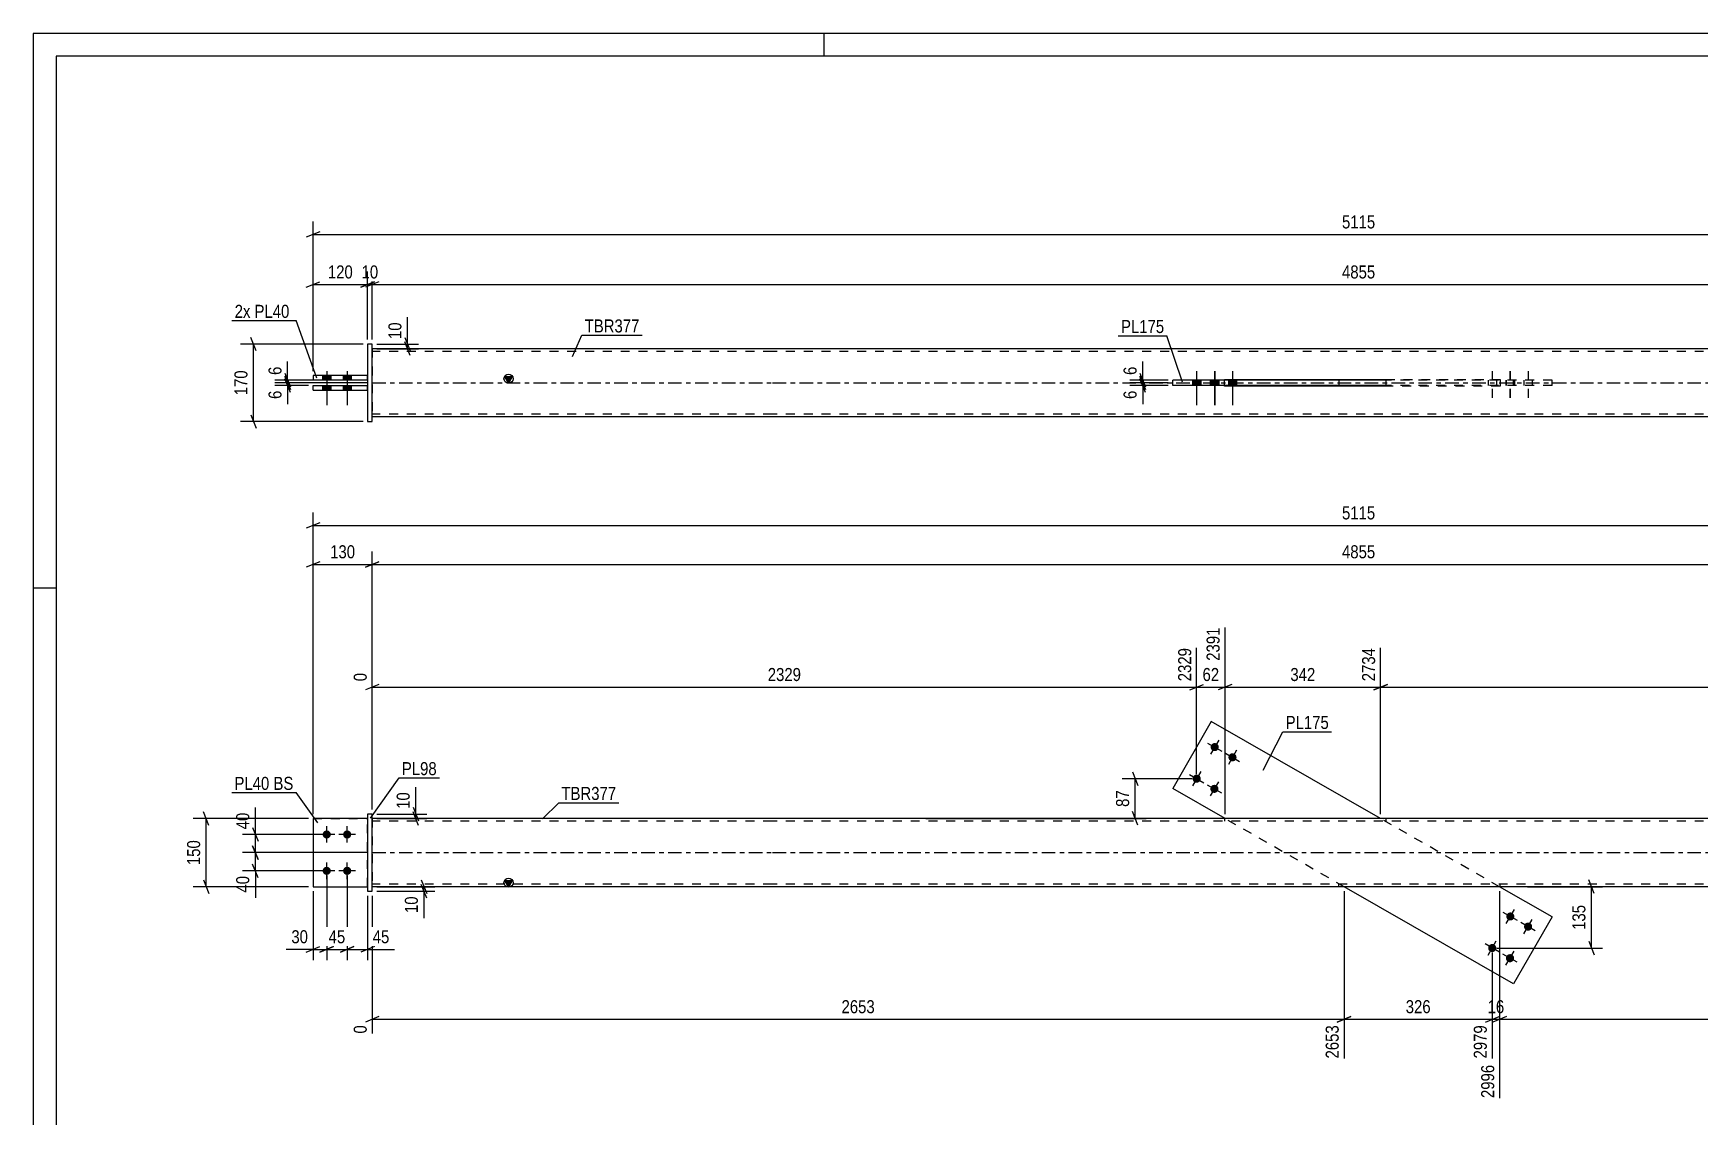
# Model space of a CAD drawing. Header units: millimetres. Extents: x 0 to 594, y 0 to 420.
# Drawn here: x 0 to 366.6, y 181.8 to 420 of the extents above; entities that cross this region are included whole.
import ezdxf

# ---------------------------------------------------------------- set-up
doc = ezdxf.new("R2010")
doc.units = ezdxf.units.MM
doc.linetypes.add('DXK_LINE_DOT2', pattern=[3.9198, 1.9599, -1.9599])
doc.linetypes.add('DXK_LINE_DOT3', pattern=[5.9187, 2.979, -0.9799, 0.9799, -0.9799])
doc.styles.add('Arial Narrow', font='ARIALN.TTF', dxfattribs={"height": 0.2})

# ---------------------------------------------------------------- blocks, each defined once
blk = doc.blocks.new('Unknown-580570695-1132')
at = {"color": 5, "linetype": 'Continuous'}
for p, q in [((594, 420), (0, 420)), ((0, 420), (0, 0)), ((174, 415), (174, 420)), ((589, 415), (5, 415)), ((5, 415), (5, 5)), ((5, 298), (0, 298))]:
    blk.add_line(p, q, dxfattribs=at)
blk = doc.blocks.new('Part-580570695-1690 - 1679')
at = {"color": 2, "linetype": 'Continuous'}
for p, q in [((259.09, 268.69), (250.64, 253.94)), ((296.37, 247.34), (259.09, 268.69)), ((262.16, 247.34), (250.64, 253.94)), ((325.64, 210.99), (288.36, 232.34)), ((334.09, 225.74), (322.57, 232.34)), ((334.09, 225.74), (325.64, 210.99))]:
    blk.add_line(p, q, dxfattribs=at)
at = {"color": 7, "linetype": 'DXK_LINE_DOT2'}
for p, q in [((288.36, 232.34), (262.16, 247.34)), ((322.57, 232.34), (296.37, 247.34))]:
    blk.add_line(p, q, dxfattribs=at)
blk = doc.blocks.new('Bolt-580570695-1682 - 1679')
at = {"linetype": 'Continuous'}
for points in [[(324.47, 225.03, -1), (325.36, 226.59, -1)], [(328.37, 222.8, -1), (329.27, 224.36, -1)], [(320.49, 218.09, -1), (321.38, 219.65, -1)], [(324.4, 215.85, -1), (325.29, 217.42, -1)]]:
    blk.add_hatch(color=1, dxfattribs=at).paths.add_polyline_path(points)
at = {"color": 1, "linetype": 'Continuous'}
for p, q in [((324.02, 224.25), (325.81, 227.37)), ((326.47, 224.92), (323.35, 226.71)), ((330.38, 222.68), (327.26, 224.47)), ((327.92, 222.01), (329.71, 225.14)), ((320.04, 217.31), (321.83, 220.43)), ((322.5, 217.98), (319.38, 219.76)), ((326.4, 215.74), (323.28, 217.53)), ((323.95, 215.07), (325.74, 218.2))]:
    blk.add_line(p, q, dxfattribs=at)
blk = doc.blocks.new('Bolt-580570695-1683 - 1679')
at = {"linetype": 'Continuous'}
for points in [[(260.34, 263.83, -1), (259.44, 262.27, -1)], [(264.24, 261.59, -1), (263.35, 260.03, -1)], [(256.36, 256.89, -1), (255.47, 255.32, -1)], [(260.27, 254.65, -1), (259.37, 253.09, -1)]]:
    blk.add_hatch(color=1, dxfattribs=at).paths.add_polyline_path(points)
at = {"color": 1, "linetype": 'Continuous'}
for p, q in [((258.33, 263.94), (261.45, 262.15)), ((260.78, 264.61), (258.99, 261.49)), ((262.23, 261.71), (265.36, 259.92)), ((264.69, 262.37), (262.9, 259.25)), ((254.35, 257), (257.47, 255.21)), ((256.81, 257.67), (255.02, 254.54)), ((258.26, 254.76), (261.38, 252.97)), ((260.71, 255.43), (258.92, 252.31))]:
    blk.add_line(p, q, dxfattribs=at)
blk = doc.blocks.new('Bolt-580570695-1684 - 1679')
at = {"linetype": 'Continuous'}
for points in [[(64.54, 242.94, -1), (64.54, 244.74, -1)], [(69.04, 242.94, -1), (69.04, 244.74, -1)], [(64.54, 234.94, -1), (64.54, 236.74, -1)], [(69.04, 234.94, -1), (69.04, 236.74, -1)]]:
    blk.add_hatch(color=1, dxfattribs=at).paths.add_polyline_path(points)
at = {"color": 1, "linetype": 'Continuous'}
for p, q in [((64.54, 242.04), (64.54, 245.64)), ((69.04, 242.04), (69.04, 245.64)), ((66.34, 243.84), (62.74, 243.84)), ((70.84, 243.84), (67.24, 243.84)), ((66.34, 235.84), (62.74, 235.84)), ((64.54, 234.04), (64.54, 237.64)), ((70.84, 235.84), (67.24, 235.84)), ((69.04, 234.04), (69.04, 237.64))]:
    blk.add_line(p, q, dxfattribs=at)
blk = doc.blocks.new('Part-580570695-1695 - 1679')
at = {"color": 2, "linetype": 'Continuous'}
for p, q in [((74.54, 248.34), (73.54, 248.34)), ((73.54, 248.34), (73.54, 231.34)), ((74.54, 231.34), (74.54, 248.34)), ((73.54, 231.34), (74.54, 231.34))]:
    blk.add_line(p, q, dxfattribs=at)
blk = doc.blocks.new('Part-580570695-1700 - 1679')
at = {"color": 7, "linetype": 'DXK_LINE_DOT2'}
for p, q in [((61.54, 247.34), (61.54, 232.34)), ((61.54, 247.34), (73.54, 247.34)), ((73.54, 247.34), (73.54, 232.34)), ((61.54, 232.34), (73.54, 232.34))]:
    blk.add_line(p, q, dxfattribs=at)
blk = doc.blocks.new('Part-580570695-1705 - 1679')
at = {"color": 2, "linetype": 'Continuous'}
for p, q in [((61.54, 247.34), (61.54, 232.34)), ((73.54, 247.34), (61.54, 247.34)), ((61.54, 232.34), (73.54, 232.34))]:
    blk.add_line(p, q, dxfattribs=at)
at = {"color": 7, "linetype": 'DXK_LINE_DOT2'}
blk.add_line((73.54, 232.34), (73.54, 247.34), dxfattribs=at)
blk = doc.blocks.new('Part-580570695-1721 - 1679')
at = {"linetype": 'Continuous'}
blk.add_hatch(color=2, dxfattribs=at).paths.add_polyline_path([(104.54, 232.34), (103.74, 233.74), (105.34, 233.74)])
at = {"color": 2, "linetype": 'Continuous'}
for p, q in [((162.54, 247.34), (74.54, 247.34)), ((508.55, 247.34), (162.64, 247.34)), ((162.54, 232.34), (74.54, 232.34)), ((104.54, 232.34), (103.74, 233.74)), ((103.74, 233.74), (105.34, 233.74)), ((105.34, 233.74), (104.54, 232.34)), ((508.55, 232.34), (162.64, 232.34))]:
    blk.add_line(p, q, dxfattribs=at)
at = {"color": 7, "linetype": 'DXK_LINE_DOT2'}
for p, q in [((74.54, 247.34), (74.54, 232.34)), ((162.54, 246.74), (74.54, 246.74)), ((508.55, 246.74), (162.64, 246.74)), ((262.06, 247.34), (262.06, 246.74)), ((297.52, 247.34), (297.52, 246.74)), ((162.54, 232.94), (74.54, 232.94)), ((508.55, 232.94), (162.64, 232.94)), ((287.21, 232.34), (287.21, 232.94)), ((322.67, 232.34), (322.67, 232.94))]:
    blk.add_line(p, q, dxfattribs=at)
at = {"color": 7, "linetype": 'DXK_LINE_DOT3'}
for p, q in [((74.54, 239.84), (162.54, 239.84)), ((162.64, 239.84), (508.55, 239.84))]:
    blk.add_line(p, q, dxfattribs=at)
at = {"color": 2, "linetype": 'Continuous'}
blk.add_circle((104.54, 233.24), 1, dxfattribs=at)
blk = doc.blocks.new('Part-580570695-1415 - 1369')
at = {"color": 2, "linetype": 'Continuous'}
for p, q in [((61.54, 344.75), (61.54, 343.75)), ((73.54, 344.75), (61.54, 344.75)), ((73.54, 343.75), (61.54, 343.75))]:
    blk.add_line(p, q, dxfattribs=at)
at = {"color": 7, "linetype": 'DXK_LINE_DOT2'}
blk.add_line((73.54, 343.75), (73.54, 344.75), dxfattribs=at)
blk = doc.blocks.new('Part-580570695-1463 - 1369')
at = {"linetype": 'Continuous'}
blk.add_hatch(color=2, dxfattribs=at).paths.add_polyline_path([(104.54, 343.15), (103.74, 344.55), (105.34, 344.55)])
at = {"color": 2, "linetype": 'Continuous'}
for p, q in [((162.54, 350.65), (74.54, 350.65)), ((508.55, 350.65), (162.64, 350.65)), ((104.54, 343.15), (103.74, 344.55)), ((103.74, 344.55), (105.34, 344.55)), ((105.34, 344.55), (104.54, 343.15)), ((262.06, 343.85), (297.52, 343.85)), ((262.06, 343.75), (262.06, 343.85)), ((262.06, 342.55), (262.06, 342.45)), ((297.52, 342.45), (262.06, 342.45)), ((287.21, 343.85), (287.21, 343.75)), ((287.21, 342.45), (287.21, 342.55)), ((297.52, 343.85), (297.52, 342.45)), ((162.54, 335.65), (74.54, 335.65)), ((508.55, 335.65), (162.64, 335.65))]:
    blk.add_line(p, q, dxfattribs=at)
at = {"color": 7, "linetype": 'DXK_LINE_DOT2'}
for p, q in [((74.54, 350.65), (74.54, 335.65)), ((162.54, 350.05), (74.54, 350.05)), ((508.55, 350.05), (162.64, 350.05)), ((262.06, 342.45), (262.06, 343.75)), ((287.21, 343.75), (287.21, 342.45)), ((297.52, 343.85), (322.67, 343.85)), ((322.67, 342.45), (297.52, 342.45)), ((322.67, 343.85), (322.67, 342.45)), ((162.54, 336.25), (74.54, 336.25)), ((508.55, 336.25), (162.64, 336.25))]:
    blk.add_line(p, q, dxfattribs=at)
at = {"color": 7, "linetype": 'DXK_LINE_DOT3'}
for p, q in [((74.54, 343.15), (162.54, 343.15)), ((162.64, 343.15), (508.55, 343.15))]:
    blk.add_line(p, q, dxfattribs=at)
at = {"color": 2, "linetype": 'Continuous'}
blk.add_circle((104.54, 344.05), 1, dxfattribs=at)
blk = doc.blocks.new('Part-580570695-1399 - 1369')
at = {"color": 2, "linetype": 'Continuous'}
for p, q in [((250.64, 342.55), (250.64, 343.75)), ((297.52, 343.75), (250.64, 343.75)), ((297.52, 342.55), (250.64, 342.55)), ((259.09, 342.55), (259.09, 343.75))]:
    blk.add_line(p, q, dxfattribs=at)
at = {"color": 7, "linetype": 'DXK_LINE_DOT2'}
for p, q in [((334.09, 343.75), (297.52, 343.75)), ((334.09, 342.55), (297.52, 342.55)), ((325.64, 342.55), (325.64, 343.75)), ((334.09, 342.55), (334.09, 343.75))]:
    blk.add_line(p, q, dxfattribs=at)
blk = doc.blocks.new('Part-580570695-1420 - 1369')
at = {"color": 2, "linetype": 'Continuous'}
for p, q in [((61.54, 341.55), (61.54, 342.55)), ((61.54, 342.55), (73.54, 342.55)), ((61.54, 341.55), (73.54, 341.55))]:
    blk.add_line(p, q, dxfattribs=at)
at = {"color": 7, "linetype": 'DXK_LINE_DOT2'}
blk.add_line((73.54, 341.55), (73.54, 342.55), dxfattribs=at)
blk = doc.blocks.new('Bolt-580570695-1372 - 1369')
at = {"linetype": 'Continuous'}
for points in [[(63.64, 343.75), (65.44, 343.75), (65.44, 344.75), (63.64, 344.75)], [(63.64, 343.75), (65.44, 343.75), (65.44, 344.75), (63.64, 344.75)], [(68.14, 343.75), (69.94, 343.75), (69.94, 344.75), (68.14, 344.75)], [(68.14, 343.75), (69.94, 343.75), (69.94, 344.75), (68.14, 344.75)], [(63.64, 341.55), (65.44, 341.55), (65.44, 342.55), (63.64, 342.55)], [(63.64, 341.55), (65.44, 341.55), (65.44, 342.55), (63.64, 342.55)], [(68.14, 341.55), (69.94, 341.55), (69.94, 342.55), (68.14, 342.55)], [(68.14, 341.55), (69.94, 341.55), (69.94, 342.55), (68.14, 342.55)]]:
    blk.add_hatch(color=1, dxfattribs=at).paths.add_polyline_path(points)
at = {"color": 1, "linetype": 'Continuous'}
for p, q in [((63.64, 344.75), (63.64, 343.75)), ((63.64, 344.75), (63.64, 343.75)), ((64.54, 345.75), (64.54, 338.25)), ((64.54, 345.75), (64.54, 338.25)), ((65.44, 344.75), (65.44, 343.75)), ((65.44, 344.75), (65.44, 343.75)), ((68.14, 344.75), (68.14, 343.75)), ((68.14, 344.75), (68.14, 343.75)), ((69.04, 345.75), (69.04, 338.25)), ((69.04, 345.75), (69.04, 338.25)), ((69.94, 344.75), (69.94, 343.75)), ((69.94, 344.75), (69.94, 343.75)), ((63.64, 342.55), (63.64, 341.55)), ((63.64, 342.55), (63.64, 341.55)), ((65.44, 342.55), (65.44, 341.55)), ((65.44, 342.55), (65.44, 341.55)), ((68.14, 342.55), (68.14, 341.55)), ((68.14, 342.55), (68.14, 341.55)), ((69.94, 342.55), (69.94, 341.55)), ((69.94, 342.55), (69.94, 341.55))]:
    blk.add_line(p, q, dxfattribs=at)
blk = doc.blocks.new('Part-580570695-1400 - 1369')
at = {"color": 2, "linetype": 'Continuous'}
for p, q in [((74.54, 351.65), (73.54, 351.65)), ((73.54, 351.65), (73.54, 334.65)), ((74.54, 334.65), (74.54, 351.65)), ((73.54, 334.65), (74.54, 334.65))]:
    blk.add_line(p, q, dxfattribs=at)
blk = doc.blocks.new('Bolt-580570695-1442 - 1369')
at = {"color": 1, "linetype": 'DXK_LINE_DOT2'}
for p, q in [((320.94, 345.75), (320.94, 338.25)), ((324.84, 345.75), (324.84, 338.25)), ((324.91, 345.75), (324.91, 338.25)), ((328.82, 345.75), (328.82, 338.25)), ((320.04, 343.75), (320.04, 342.55)), ((321.84, 343.75), (321.84, 342.55)), ((323.94, 343.75), (323.94, 342.55)), ((324.01, 343.75), (324.01, 342.55)), ((325.74, 343.75), (325.74, 342.55)), ((325.81, 343.75), (325.81, 342.55)), ((327.92, 343.75), (327.92, 342.55)), ((329.72, 343.75), (329.72, 342.55))]:
    blk.add_line(p, q, dxfattribs=at)
blk = doc.blocks.new('Bolt-580570695-1443 - 1369')
at = {"linetype": 'Continuous'}
for points in [[(256.81, 343.75), (255.01, 343.75), (255.01, 342.55), (256.81, 342.55)], [(260.72, 343.75), (258.92, 343.75), (258.92, 342.55), (260.72, 342.55)], [(260.79, 343.75), (258.99, 343.75), (258.99, 342.55), (260.79, 342.55)], [(264.69, 343.75), (262.89, 343.75), (262.89, 342.55), (264.69, 342.55)]]:
    blk.add_hatch(color=1, dxfattribs=at).paths.add_polyline_path(points)
at = {"color": 1, "linetype": 'Continuous'}
for p, q in [((255.91, 345.75), (255.91, 338.25)), ((259.82, 345.75), (259.82, 338.25)), ((259.89, 345.75), (259.89, 338.25)), ((263.79, 345.75), (263.79, 338.25)), ((255.01, 343.75), (255.01, 342.55)), ((256.81, 343.75), (256.81, 342.55)), ((258.92, 343.75), (258.92, 342.55)), ((258.99, 343.75), (258.99, 342.55)), ((260.72, 343.75), (260.72, 342.55)), ((260.79, 343.75), (260.79, 342.55)), ((262.89, 343.75), (262.89, 342.55)), ((264.69, 343.75), (264.69, 342.55))]:
    blk.add_line(p, q, dxfattribs=at)
blk = doc.blocks.new('StraightDimension-580570695-1817 - 1679')
at = {"color": 7, "linetype": 'Continuous'}
for p, q in [((288.36, 231.34), (288.36, 194.58)), ((74.54, 230.34), (74.54, 200.06)), ((76.04, 203.79), (73.04, 202.59)), ((74.54, 203.19), (288.36, 203.19)), ((286.86, 202.59), (289.86, 203.79))]:
    blk.add_line(p, q, dxfattribs=at)
at = {"color": 0}
blk.add_wipeout([(185.7, 203.94), (185.7, 208.14), (177.19, 208.14), (177.19, 203.94)], dxfattribs=at)
at = {"color": 0, "linetype": 'Continuous'}
for points in [[(73.94, 202.49), (69.74, 202.49), (69.74, 199.46), (73.94, 199.46)], [(287.76, 202.49), (283.56, 202.49), (283.56, 193.98), (287.76, 193.98)]]:
    blk.add_wipeout(points, dxfattribs=at)
at = {"color": 3, "style": 'Arial Narrow'}
blk.add_text('2653', height=2.863, dxfattribs=at).set_placement((177.79, 204.54))
at = {"color": 3, "linetype": 'Continuous', "style": 'Arial Narrow'}
for s, height, p in [('0', 2.86, (73.34, 200.06)), ('2653', 2.863, (287.16, 194.58))]:
    blk.add_text(s, height=height, rotation=90.0002, dxfattribs=at).set_placement(p)
blk = doc.blocks.new('StraightDimension-580570695-1870 - 1679')
at = {"color": 7, "linetype": 'Continuous'}
for p, q in [((75.54, 232.34), (88.34, 232.34)), ((75.54, 231.34), (88.34, 231.34)), ((85.34, 233.84), (86.54, 230.84)), ((86.54, 229.84), (85.34, 232.84)), ((85.94, 231.34), (85.94, 232.34))]:
    blk.add_line(p, q, dxfattribs=at)
at = {"color": 0}
blk.add_wipeout([(85.19, 230.82), (80.99, 230.82), (80.99, 225.96), (85.19, 225.96)], dxfattribs=at)
at = {"color": 7, "linetype": 'Continuous'}
blk.add_line((85.94, 231.34), (85.94, 225.43), dxfattribs=at)
blk.add_line((85.94, 231.34), (85.94, 225.43), dxfattribs=at)
at = {"color": 3, "style": 'Arial Narrow'}
blk.add_text('10', height=2.863, rotation=90.0002, dxfattribs=at).set_placement((84.59, 226.56))
blk = doc.blocks.new('StraightDimension-580570695-1806 - 1679')
at = {"color": 7, "linetype": 'Continuous'}
for p, q in [((64.54, 234.84), (64.54, 216.17)), ((61.54, 231.34), (61.54, 216.17)), ((60.04, 217.97), (63.04, 219.17)), ((61.54, 218.57), (64.54, 218.57)), ((66.04, 219.17), (63.04, 217.97))]:
    blk.add_line(p, q, dxfattribs=at)
at = {"color": 0}
blk.add_wipeout([(61.01, 219.32), (61.01, 223.52), (56.16, 223.52), (56.16, 219.32)], dxfattribs=at)
at = {"color": 7, "linetype": 'Continuous'}
blk.add_line((61.54, 218.57), (55.63, 218.57), dxfattribs=at)
blk.add_line((61.54, 218.57), (55.63, 218.57), dxfattribs=at)
at = {"color": 3, "style": 'Arial Narrow'}
blk.add_text('30', height=2.863, dxfattribs=at).set_placement((56.76, 219.92))
blk = doc.blocks.new('StraightDimension-580570695-1843 - 1679')
at = {"color": 7, "linetype": 'Continuous'}
for p, q in [((322.57, 231.34), (322.57, 185.88)), ((320.94, 217.87), (320.94, 194.58)), ((319.44, 202.59), (322.44, 203.79)), ((320.94, 203.19), (322.57, 203.19)), ((324.07, 203.79), (321.07, 202.59))]:
    blk.add_line(p, q, dxfattribs=at)
at = {"color": 0}
blk.add_wipeout([(324.18, 203.94), (324.18, 208.14), (319.32, 208.14), (319.32, 203.94)], dxfattribs=at)
at = {"color": 0, "linetype": 'Continuous'}
blk.add_wipeout([(321.97, 193.79), (317.77, 193.79), (317.77, 185.28), (321.97, 185.28)], dxfattribs=at)
at = {"color": 3, "style": 'Arial Narrow'}
blk.add_text('16', height=2.863, dxfattribs=at).set_placement((319.92, 204.54))
at = {"color": 3, "linetype": 'Continuous', "style": 'Arial Narrow'}
blk.add_text('2996', height=2.863, rotation=90.0002, dxfattribs=at).set_placement((321.37, 185.88))
blk = doc.blocks.new('StraightDimension-580570695-5235 - 1679')
at = {"color": 7, "linetype": 'Continuous'}
for p, q in [((262.16, 248.34), (262.16, 289.35)), ((296.37, 248.34), (296.37, 284.85)), ((263.66, 276.83), (260.66, 275.63)), ((262.16, 276.23), (296.37, 276.23)), ((294.87, 275.63), (297.87, 276.83))]:
    blk.add_line(p, q, dxfattribs=at)
at = {"color": 0, "linetype": 'Continuous'}
blk.add_wipeout([(295.77, 285.45), (291.57, 285.45), (291.57, 276.93), (295.77, 276.93)], dxfattribs=at)
at = {"color": 0}
blk.add_wipeout([(282.61, 276.98), (282.61, 281.18), (275.93, 281.18), (275.93, 276.98)], dxfattribs=at)
at = {"color": 3, "linetype": 'Continuous', "style": 'Arial Narrow'}
blk.add_text('2734', height=2.863, rotation=90.0002, dxfattribs=at).set_placement((295.17, 277.53))
at = {"color": 3, "style": 'Arial Narrow'}
blk.add_text('342', height=2.863, dxfattribs=at).set_placement((276.53, 277.58))
blk = doc.blocks.new('StraightDimension-580570695-4486 - 1679')
at = {"color": 7, "linetype": 'Continuous'}
for p, q in [((73.54, 239.84), (45.99, 239.84)), ((48.24, 241.34), (49.44, 238.34)), ((48.84, 235.84), (48.84, 239.84)), ((63.54, 235.84), (45.99, 235.84)), ((49.44, 234.34), (48.24, 237.34))]:
    blk.add_line(p, q, dxfattribs=at)
at = {"color": 0}
blk.add_wipeout([(48.09, 235.32), (43.89, 235.32), (43.89, 230.46), (48.09, 230.46)], dxfattribs=at)
at = {"color": 7, "linetype": 'Continuous'}
blk.add_line((48.84, 235.84), (48.84, 229.93), dxfattribs=at)
blk.add_line((48.84, 235.84), (48.84, 229.93), dxfattribs=at)
at = {"color": 3, "style": 'Arial Narrow'}
blk.add_text('40', height=2.863, rotation=90.0002, dxfattribs=at).set_placement((47.49, 231.06))
blk = doc.blocks.new('StraightDimension-580570695-1792 - 1679')
at = {"color": 7, "linetype": 'Continuous'}
for p, q in [((69.04, 234.84), (69.04, 216.17)), ((73.54, 230.34), (73.54, 216.17)), ((67.54, 217.97), (70.54, 219.17)), ((69.04, 218.57), (73.54, 218.57)), ((75.04, 219.17), (72.04, 217.97))]:
    blk.add_line(p, q, dxfattribs=at)
at = {"color": 0}
blk.add_wipeout([(78.92, 219.32), (78.92, 223.52), (74.06, 223.52), (74.06, 219.32)], dxfattribs=at)
at = {"color": 7, "linetype": 'Continuous'}
blk.add_line((73.54, 218.57), (79.45, 218.57), dxfattribs=at)
blk.add_line((73.54, 218.57), (79.45, 218.57), dxfattribs=at)
at = {"color": 3, "style": 'Arial Narrow'}
blk.add_text('45', height=2.863, dxfattribs=at).set_placement((74.66, 219.92))
blk = doc.blocks.new('StraightDimension-580570695-5234 - 1679')
at = {"color": 7, "linetype": 'Continuous'}
for p, q in [((296.37, 248.34), (296.37, 284.85)), ((508.55, 249.34), (508.55, 284.85)), ((297.87, 276.83), (294.87, 275.63)), ((296.37, 276.23), (508.55, 276.23)), ((507.05, 275.63), (510.05, 276.83))]:
    blk.add_line(p, q, dxfattribs=at)
at = {"color": 0, "linetype": 'Continuous'}
blk.add_wipeout([(507.95, 285.45), (503.75, 285.45), (503.75, 276.93), (507.95, 276.93)], dxfattribs=at)
at = {"color": 0}
blk.add_wipeout([(406.72, 276.98), (406.72, 281.18), (398.21, 281.18), (398.21, 276.98)], dxfattribs=at)
at = {"color": 3, "linetype": 'Continuous', "style": 'Arial Narrow'}
blk.add_text('4855', height=2.863, rotation=90.0002, dxfattribs=at).set_placement((507.35, 277.53))
at = {"color": 3, "style": 'Arial Narrow'}
blk.add_text('2122', height=2.863, dxfattribs=at).set_placement((398.81, 277.58))
blk = doc.blocks.new('StraightDimension-580570695-1799 - 1679')
at = {"color": 7, "linetype": 'Continuous'}
for p, q in [((64.54, 234.84), (64.54, 216.17)), ((69.04, 234.84), (69.04, 216.17)), ((63.04, 217.97), (66.04, 219.17)), ((64.54, 218.57), (69.04, 218.57)), ((70.54, 219.17), (67.54, 217.97))]:
    blk.add_line(p, q, dxfattribs=at)
at = {"color": 0}
blk.add_wipeout([(69.22, 219.32), (69.22, 223.52), (64.36, 223.52), (64.36, 219.32)], dxfattribs=at)
at = {"color": 3, "style": 'Arial Narrow'}
blk.add_text('45', height=2.863, dxfattribs=at).set_placement((64.96, 219.92))
blk = doc.blocks.new('StraightDimension-580570695-1829 - 1679')
at = {"color": 7, "linetype": 'Continuous'}
for p, q in [((288.36, 231.34), (288.36, 194.58)), ((320.94, 217.87), (320.94, 194.58)), ((289.86, 203.79), (286.86, 202.59)), ((288.36, 203.19), (320.94, 203.19)), ((319.44, 202.59), (322.44, 203.79))]:
    blk.add_line(p, q, dxfattribs=at)
at = {"color": 0}
blk.add_wipeout([(307.99, 203.94), (307.99, 208.14), (301.31, 208.14), (301.31, 203.94)], dxfattribs=at)
at = {"color": 0, "linetype": 'Continuous'}
blk.add_wipeout([(320.34, 202.49), (316.14, 202.49), (316.14, 193.98), (320.34, 193.98)], dxfattribs=at)
at = {"color": 3, "style": 'Arial Narrow'}
blk.add_text('326', height=2.863, dxfattribs=at).set_placement((301.91, 204.54))
at = {"color": 3, "linetype": 'Continuous', "style": 'Arial Narrow'}
blk.add_text('2979', height=2.863, rotation=90.0002, dxfattribs=at).set_placement((319.74, 194.58))
blk = doc.blocks.new('StraightDimension-580570695-1857 - 1679')
at = {"color": 7, "linetype": 'Continuous'}
for p, q in [((322.57, 231.34), (322.57, 185.88)), ((508.55, 230.34), (508.55, 194.58)), ((324.07, 203.79), (321.07, 202.59)), ((322.57, 203.19), (508.55, 203.19)), ((507.05, 202.59), (510.05, 203.79))]:
    blk.add_line(p, q, dxfattribs=at)
at = {"color": 0}
blk.add_wipeout([(419.82, 203.94), (419.82, 208.14), (411.3, 208.14), (411.3, 203.94)], dxfattribs=at)
at = {"color": 0, "linetype": 'Continuous'}
blk.add_wipeout([(507.95, 202.49), (503.75, 202.49), (503.75, 193.98), (507.95, 193.98)], dxfattribs=at)
at = {"color": 3, "style": 'Arial Narrow'}
blk.add_text('1860', height=2.863, dxfattribs=at).set_placement((411.9, 204.54))
at = {"color": 3, "linetype": 'Continuous', "style": 'Arial Narrow'}
blk.add_text('4855', height=2.863, rotation=90.0002, dxfattribs=at).set_placement((507.35, 194.58))
blk = doc.blocks.new('StraightDimension-580570695-4485 - 1679')
at = {"color": 7, "linetype": 'Continuous'}
for p, q in [((63.54, 243.84), (45.99, 243.84)), ((48.24, 245.34), (49.44, 242.34)), ((48.84, 239.84), (48.84, 243.84)), ((73.54, 239.84), (45.99, 239.84)), ((49.44, 238.34), (48.24, 241.34))]:
    blk.add_line(p, q, dxfattribs=at)
at = {"color": 0}
blk.add_wipeout([(48.09, 249.22), (43.89, 249.22), (43.89, 244.37), (48.09, 244.37)], dxfattribs=at)
at = {"color": 7, "linetype": 'Continuous'}
blk.add_line((48.84, 243.84), (48.84, 249.75), dxfattribs=at)
blk.add_line((48.84, 243.84), (48.84, 249.75), dxfattribs=at)
at = {"color": 3, "style": 'Arial Narrow'}
blk.add_text('40', height=2.863, rotation=90.0002, dxfattribs=at).set_placement((47.49, 244.97))
blk = doc.blocks.new('StraightDimension-580570695-1879 - 1679')
at = {"color": 7, "linetype": 'Continuous'}
for p, q in [((83.54, 249.84), (84.74, 246.84)), ((75.54, 248.34), (86.54, 248.34)), ((75.54, 247.34), (86.54, 247.34)), ((84.74, 245.84), (83.54, 248.84)), ((84.14, 247.34), (84.14, 248.34))]:
    blk.add_line(p, q, dxfattribs=at)
at = {"color": 0}
blk.add_wipeout([(83.39, 253.72), (79.19, 253.72), (79.19, 248.87), (83.39, 248.87)], dxfattribs=at)
at = {"color": 7, "linetype": 'Continuous'}
blk.add_line((84.14, 248.34), (84.14, 254.25), dxfattribs=at)
blk.add_line((84.14, 248.34), (84.14, 254.25), dxfattribs=at)
at = {"color": 3, "style": 'Arial Narrow'}
blk.add_text('10', height=2.863, rotation=90.0002, dxfattribs=at).set_placement((82.79, 249.47))
blk = doc.blocks.new('StraightDimension-580570695-1946 - 1679')
at = {"color": 7, "linetype": 'Continuous'}
for p, q in [((60.54, 247.34), (35.19, 247.34)), ((38.64, 245.84), (37.44, 248.84)), ((38.04, 232.34), (38.04, 247.34)), ((60.54, 232.34), (35.19, 232.34)), ((37.44, 233.84), (38.64, 230.84))]:
    blk.add_line(p, q, dxfattribs=at)
at = {"color": 0}
blk.add_wipeout([(37.29, 243.18), (33.09, 243.18), (33.09, 236.5), (37.29, 236.5)], dxfattribs=at)
at = {"color": 3, "style": 'Arial Narrow'}
blk.add_text('150', height=2.863, rotation=90.0002, dxfattribs=at).set_placement((36.69, 237.1))
blk = doc.blocks.new('StraightDimension-580570695-4819 - 1679')
at = {"color": 7, "linetype": 'Continuous'}
for p, q in [((74.54, 249.34), (74.54, 306.07)), ((76.04, 303.82), (73.04, 302.62)), ((74.54, 303.22), (508.55, 303.22))]:
    blk.add_line(p, q, dxfattribs=at)
at = {"color": 0}
blk.add_wipeout([(295.8, 303.97), (295.8, 308.17), (287.29, 308.17), (287.29, 303.97)], dxfattribs=at)
at = {"color": 3, "style": 'Arial Narrow'}
blk.add_text('4855', height=2.863, dxfattribs=at).set_placement((287.89, 304.57))
blk = doc.blocks.new('StraightDimension-580570695-1960 - 1679')
at = {"color": 7, "linetype": 'Continuous'}
for p, q in [((328.73, 232.34), (345.18, 232.34)), ((343.38, 230.84), (342.18, 233.84)), ((342.78, 218.87), (342.78, 232.34)), ((342.18, 220.37), (343.38, 217.37)), ((321.94, 218.87), (345.18, 218.87))]:
    blk.add_line(p, q, dxfattribs=at)
at = {"color": 0}
blk.add_wipeout([(342.03, 228.95), (337.83, 228.95), (337.83, 222.26), (342.03, 222.26)], dxfattribs=at)
at = {"color": 3, "style": 'Arial Narrow'}
blk.add_text('135', height=2.863, rotation=90.0002, dxfattribs=at).set_placement((341.43, 222.86))
blk = doc.blocks.new('StraightDimension-580570695-4820 - 1679')
at = {"color": 7, "linetype": 'Continuous'}
for p, q in [((61.54, 248.34), (61.54, 306.07)), ((74.54, 249.34), (74.54, 306.07)), ((63.04, 303.82), (60.04, 302.62)), ((61.54, 303.22), (74.54, 303.22)), ((73.04, 302.62), (76.04, 303.82))]:
    blk.add_line(p, q, dxfattribs=at)
at = {"color": 0}
blk.add_wipeout([(71.38, 303.97), (71.38, 308.17), (64.7, 308.17), (64.7, 303.97)], dxfattribs=at)
at = {"color": 3, "style": 'Arial Narrow'}
blk.add_text('130', height=2.863, dxfattribs=at).set_placement((65.3, 304.57))
blk = doc.blocks.new('StraightDimension-580570695-4916 - 1679')
at = {"color": 7, "linetype": 'Continuous'}
for p, q in [((63.04, 312.37), (60.04, 311.17)), ((61.54, 248.34), (61.54, 314.62)), ((61.54, 311.77), (521.55, 311.77))]:
    blk.add_line(p, q, dxfattribs=at)
at = {"color": 0}
blk.add_wipeout([(295.8, 312.52), (295.8, 316.72), (287.29, 316.72), (287.29, 312.52)], dxfattribs=at)
at = {"color": 3, "style": 'Arial Narrow'}
blk.add_text('5115', height=2.863, dxfattribs=at).set_placement((287.89, 313.12))
blk = doc.blocks.new('StraightDimension-580570695-5212 - 1679')
at = {"color": 7, "linetype": 'Continuous'}
for p, q in [((241.8, 257.6), (243, 254.6)), ((254.91, 256.1), (239.55, 256.1)), ((242.4, 247.36), (242.4, 256.1)), ((196.36, 247.36), (244.8, 247.36)), ((243, 245.86), (241.8, 248.86))]:
    blk.add_line(p, q, dxfattribs=at)
at = {"color": 0}
blk.add_wipeout([(241.65, 254.16), (237.45, 254.16), (237.45, 249.3), (241.65, 249.3)], dxfattribs=at)
at = {"color": 3, "style": 'Arial Narrow'}
blk.add_text('87', height=2.863, rotation=90.0002, dxfattribs=at).set_placement((241.05, 249.9))
blk = doc.blocks.new('StraightDimension-580570695-5236 - 1679')
at = {"color": 7, "linetype": 'Continuous'}
for p, q in [((262.16, 248.34), (262.16, 289.35)), ((255.91, 257.1), (255.91, 284.85)), ((254.41, 275.63), (257.41, 276.83)), ((255.91, 276.23), (262.16, 276.23)), ((263.66, 276.83), (260.66, 275.63))]:
    blk.add_line(p, q, dxfattribs=at)
at = {"color": 0}
blk.add_wipeout([(261.47, 276.98), (261.47, 281.18), (256.61, 281.18), (256.61, 276.98)], dxfattribs=at)
at = {"color": 0, "linetype": 'Continuous'}
blk.add_wipeout([(261.56, 289.95), (257.36, 289.95), (257.36, 281.43), (261.56, 281.43)], dxfattribs=at)
at = {"color": 3, "linetype": 'Continuous', "style": 'Arial Narrow'}
blk.add_text('2391', height=2.863, rotation=90.0002, dxfattribs=at).set_placement((260.96, 282.03))
at = {"color": 3, "style": 'Arial Narrow'}
blk.add_text('62', height=2.863, dxfattribs=at).set_placement((257.21, 277.58))
blk = doc.blocks.new('StraightDimension-580570695-5237 - 1679')
at = {"color": 7, "linetype": 'Continuous'}
for p, q in [((255.91, 257.1), (255.91, 284.85)), ((74.54, 249.34), (74.54, 279.36)), ((76.04, 276.83), (73.04, 275.63)), ((74.54, 276.23), (255.91, 276.23)), ((254.41, 275.63), (257.41, 276.83))]:
    blk.add_line(p, q, dxfattribs=at)
at = {"color": 0, "linetype": 'Continuous'}
for points in [[(255.31, 285.45), (251.11, 285.45), (251.11, 276.93), (255.31, 276.93)], [(73.94, 279.96), (69.74, 279.96), (69.74, 276.93), (73.94, 276.93)]]:
    blk.add_wipeout(points, dxfattribs=at)
at = {"color": 0}
blk.add_wipeout([(169.48, 276.98), (169.48, 281.18), (160.97, 281.18), (160.97, 276.98)], dxfattribs=at)
at = {"color": 3, "linetype": 'Continuous', "style": 'Arial Narrow'}
for s, height, p in [('2329', 2.863, (254.71, 277.53)), ('0', 2.86, (73.34, 277.53))]:
    blk.add_text(s, height=height, rotation=90.0002, dxfattribs=at).set_placement(p)
at = {"color": 3, "style": 'Arial Narrow'}
blk.add_text('2329', height=2.863, dxfattribs=at).set_placement((161.57, 277.58))
blk = doc.blocks.new('StraightDimension-580570695-1495 - 1369')
at = {"color": 7, "linetype": 'Continuous'}
for p, q in [((55.35, 344.65), (56.55, 341.65)), ((73.54, 343.15), (53.1, 343.15)), ((60.54, 342.55), (53.1, 342.55)), ((56.55, 341.05), (55.35, 344.05)), ((55.95, 342.55), (55.95, 343.15))]:
    blk.add_line(p, q, dxfattribs=at)
at = {"color": 0}
blk.add_wipeout([(55.2, 342.03), (51, 342.03), (51, 339), (55.2, 339)], dxfattribs=at)
at = {"color": 7, "linetype": 'Continuous'}
blk.add_line((55.95, 342.55), (55.95, 338.48), dxfattribs=at)
blk.add_line((55.95, 342.55), (55.95, 338.48), dxfattribs=at)
at = {"color": 3, "style": 'Arial Narrow'}
blk.add_text('6', height=2.86, rotation=90.0002, dxfattribs=at).set_placement((54.6, 339.6))
blk = doc.blocks.new('StraightDimension-580570695-1582 - 1369')
at = {"color": 7, "linetype": 'Continuous'}
for p, q in [((74.54, 352.65), (74.54, 367.6)), ((76.04, 365.35), (73.04, 364.15)), ((74.54, 364.75), (508.55, 364.75))]:
    blk.add_line(p, q, dxfattribs=at)
at = {"color": 0}
blk.add_wipeout([(295.8, 365.5), (295.8, 369.7), (287.29, 369.7), (287.29, 365.5)], dxfattribs=at)
at = {"color": 3, "style": 'Arial Narrow'}
blk.add_text('4855', height=2.863, dxfattribs=at).set_placement((287.89, 366.1))
blk = doc.blocks.new('StraightDimension-580570695-1542 - 1369')
at = {"color": 7, "linetype": 'Continuous'}
for p, q in [((243.45, 344.65), (244.65, 341.65)), ((249.64, 343.15), (241.2, 343.15)), ((249.64, 342.55), (241.2, 342.55)), ((244.65, 341.05), (243.45, 344.05)), ((244.05, 342.55), (244.05, 343.15))]:
    blk.add_line(p, q, dxfattribs=at)
at = {"color": 0}
blk.add_wipeout([(243.3, 342.03), (239.1, 342.03), (239.1, 339), (243.3, 339)], dxfattribs=at)
at = {"color": 7, "linetype": 'Continuous'}
blk.add_line((244.05, 342.55), (244.05, 338.48), dxfattribs=at)
blk.add_line((244.05, 342.55), (244.05, 338.48), dxfattribs=at)
at = {"color": 3, "style": 'Arial Narrow'}
blk.add_text('6', height=2.86, rotation=90.0002, dxfattribs=at).set_placement((242.7, 339.6))
blk = doc.blocks.new('StraightDimension-580570695-1531 - 1369')
at = {"color": 7, "linetype": 'Continuous'}
for p, q in [((49.05, 350.15), (47.85, 353.15)), ((72.54, 351.65), (45.6, 351.65)), ((48.45, 334.65), (48.45, 351.65)), ((72.54, 334.65), (45.6, 334.65)), ((47.85, 336.15), (49.05, 333.15))]:
    blk.add_line(p, q, dxfattribs=at)
at = {"color": 0}
blk.add_wipeout([(47.7, 346.5), (43.5, 346.5), (43.5, 339.81), (47.7, 339.81)], dxfattribs=at)
at = {"color": 3, "style": 'Arial Narrow'}
blk.add_text('170', height=2.863, rotation=90.0002, dxfattribs=at).set_placement((47.1, 340.41))
blk = doc.blocks.new('StraightDimension-580570695-1551 - 1369')
at = {"color": 7, "linetype": 'Continuous'}
for p, q in [((61.54, 345.75), (61.54, 378.6)), ((63.04, 376.35), (60.04, 375.15)), ((61.54, 375.75), (521.55, 375.75))]:
    blk.add_line(p, q, dxfattribs=at)
at = {"color": 0}
blk.add_wipeout([(295.8, 376.5), (295.8, 380.7), (287.29, 380.7), (287.29, 376.5)], dxfattribs=at)
at = {"color": 3, "style": 'Arial Narrow'}
blk.add_text('5115', height=2.863, dxfattribs=at).set_placement((287.89, 377.1))
blk = doc.blocks.new('StraightDimension-580570695-1477 - 1369')
at = {"color": 7, "linetype": 'Continuous'}
for p, q in [((81.72, 353.15), (82.92, 350.15)), ((82.92, 349.15), (81.72, 352.15)), ((75.54, 351.65), (84.72, 351.65)), ((75.54, 350.65), (84.72, 350.65)), ((82.32, 350.65), (82.32, 351.65))]:
    blk.add_line(p, q, dxfattribs=at)
at = {"color": 0}
blk.add_wipeout([(81.57, 357.04), (77.37, 357.04), (77.37, 352.18), (81.57, 352.18)], dxfattribs=at)
at = {"color": 7, "linetype": 'Continuous'}
blk.add_line((82.32, 351.65), (82.32, 357.56), dxfattribs=at)
blk.add_line((82.32, 351.65), (82.32, 357.56), dxfattribs=at)
at = {"color": 3, "style": 'Arial Narrow'}
blk.add_text('10', height=2.863, rotation=90.0002, dxfattribs=at).set_placement((80.97, 352.78))
blk = doc.blocks.new('StraightDimension-580570695-1513 - 1369')
at = {"color": 7, "linetype": 'Continuous'}
for p, q in [((55.35, 345.25), (56.55, 342.25)), ((56.55, 341.65), (55.35, 344.65)), ((66.54, 343.75), (53.1, 343.75)), ((73.54, 343.15), (53.1, 343.15)), ((55.95, 343.15), (55.95, 343.75))]:
    blk.add_line(p, q, dxfattribs=at)
at = {"color": 0}
blk.add_wipeout([(55.2, 347.31), (51, 347.31), (51, 344.28), (55.2, 344.28)], dxfattribs=at)
at = {"color": 7, "linetype": 'Continuous'}
blk.add_line((55.95, 343.75), (55.95, 347.83), dxfattribs=at)
blk.add_line((55.95, 343.75), (55.95, 347.83), dxfattribs=at)
at = {"color": 3, "style": 'Arial Narrow'}
blk.add_text('6', height=2.86, rotation=90.0002, dxfattribs=at).set_placement((54.6, 344.88))
blk = doc.blocks.new('StraightDimension-580570695-1546 - 1369')
at = {"color": 7, "linetype": 'Continuous'}
for p, q in [((243.45, 345.25), (244.65, 342.25)), ((244.65, 341.65), (243.45, 344.65)), ((249.64, 343.75), (241.2, 343.75)), ((249.64, 343.15), (241.2, 343.15)), ((244.05, 343.15), (244.05, 343.75))]:
    blk.add_line(p, q, dxfattribs=at)
at = {"color": 0}
blk.add_wipeout([(243.3, 347.31), (239.1, 347.31), (239.1, 344.28), (243.3, 344.28)], dxfattribs=at)
at = {"color": 7, "linetype": 'Continuous'}
blk.add_line((244.05, 343.75), (244.05, 347.83), dxfattribs=at)
blk.add_line((244.05, 343.75), (244.05, 347.83), dxfattribs=at)
at = {"color": 3, "style": 'Arial Narrow'}
blk.add_text('6', height=2.86, rotation=90.0002, dxfattribs=at).set_placement((242.7, 344.88))
blk = doc.blocks.new('StraightDimension-580570695-1562 - 1369')
at = {"color": 7, "linetype": 'Continuous'}
for p, q in [((73.54, 352.65), (73.54, 367.6)), ((74.54, 352.65), (74.54, 367.6)), ((72.04, 364.15), (75.04, 365.35)), ((76.04, 365.35), (73.04, 364.15)), ((73.54, 364.75), (74.54, 364.75))]:
    blk.add_line(p, q, dxfattribs=at)
at = {"color": 0}
blk.add_wipeout([(76.47, 365.5), (76.47, 369.7), (71.61, 369.7), (71.61, 365.5)], dxfattribs=at)
at = {"color": 3, "style": 'Arial Narrow'}
blk.add_text('10', height=2.863, dxfattribs=at).set_placement((72.21, 366.1))
blk = doc.blocks.new('StraightDimension-580570695-1572 - 1369')
at = {"color": 7, "linetype": 'Continuous'}
for p, q in [((61.54, 345.75), (61.54, 367.6)), ((73.54, 352.65), (73.54, 367.6)), ((60.04, 364.15), (63.04, 365.35)), ((61.54, 364.75), (73.54, 364.75)), ((75.04, 365.35), (72.04, 364.15))]:
    blk.add_line(p, q, dxfattribs=at)
at = {"color": 0}
blk.add_wipeout([(70.88, 365.5), (70.88, 369.7), (64.2, 369.7), (64.2, 365.5)], dxfattribs=at)
at = {"color": 3, "style": 'Arial Narrow'}
blk.add_text('120', height=2.863, dxfattribs=at).set_placement((64.8, 366.1))
blk = doc.blocks.new('Mark-580570695-1691 - 1679')
at = {"color": 0}
blk.add_wipeout([(88.74, 256.88), (88.74, 259.88), (81.07, 259.88), (81.07, 256.88)], dxfattribs=at)
blk.add_wipeout([(88.74, 256.88), (88.74, 259.88), (81.07, 259.88), (81.07, 256.88)], dxfattribs=at)
at = {"color": 30, "linetype": 'Continuous'}
for p, q in [((74.18, 247.42), (80.47, 256.28)), ((80.47, 256.28), (89.34, 256.28))]:
    blk.add_line(p, q, dxfattribs=at)
at = {"color": 3, "style": 'Arial Narrow'}
blk.add_text('PL98', height=2.863, dxfattribs=at).set_placement((81.07, 256.88))
blk = doc.blocks.new('Mark-580570695-1686 - 1679')
at = {"color": 0}
blk.add_wipeout([(285, 267.04), (285, 270.04), (275.5, 270.04), (275.5, 267.04)], dxfattribs=at)
blk.add_wipeout([(285, 267.04), (285, 270.04), (275.5, 270.04), (275.5, 267.04)], dxfattribs=at)
at = {"color": 30, "linetype": 'Continuous'}
for p, q in [((270.51, 257.96), (274.9, 266.44)), ((274.9, 266.44), (285.6, 266.44))]:
    blk.add_line(p, q, dxfattribs=at)
at = {"color": 3, "style": 'Arial Narrow'}
blk.add_text('PL175', height=2.863, dxfattribs=at).set_placement((275.5, 267.04))
blk = doc.blocks.new('Mark-580570695-1717 - 1679')
at = {"color": 0}
blk.add_wipeout([(128.22, 251.43), (128.22, 254.43), (116.17, 254.43), (116.17, 251.43)], dxfattribs=at)
blk.add_wipeout([(128.22, 251.43), (128.22, 254.43), (116.17, 254.43), (116.17, 251.43)], dxfattribs=at)
at = {"color": 30, "linetype": 'Continuous'}
for p, q in [((112.03, 247.29), (115.57, 250.83)), ((115.57, 250.83), (128.82, 250.83))]:
    blk.add_line(p, q, dxfattribs=at)
at = {"color": 3, "style": 'Arial Narrow'}
blk.add_text('TBR377', height=2.863, dxfattribs=at).set_placement((116.17, 251.43))
blk = doc.blocks.new('MarkSet-580570695-2041 - 1679')
at = {"color": 0}
blk.add_wipeout([(51.92, 253.64), (51.92, 256.64), (44.24, 256.64), (44.24, 253.64)], dxfattribs=at)
blk.add_wipeout([(51.92, 253.64), (51.92, 256.64), (44.24, 256.64), (44.24, 253.64)], dxfattribs=at)
blk.add_wipeout([(57.2, 253.64), (57.2, 256.64), (52.82, 256.64), (52.82, 253.64)], dxfattribs=at)
blk.add_wipeout([(57.2, 253.64), (57.2, 256.64), (52.82, 256.64), (52.82, 253.64)], dxfattribs=at)
at = {"color": 30, "linetype": 'Continuous'}
for p in [(43.64, 253.04), (62.58, 246.4)]:
    blk.add_line(p, (57.8, 253.04), dxfattribs=at)
at = {"color": 3, "style": 'Arial Narrow'}
for s, p in [('PL40', (44.24, 253.64)), ('BS', (52.82, 253.64))]:
    blk.add_text(s, height=2.863, dxfattribs=at).set_placement(p)
blk = doc.blocks.new('Mark-580570695-1394 - 1369')
at = {"color": 0}
blk.add_wipeout([(248.78, 354.1), (248.78, 357.1), (239.28, 357.1), (239.28, 354.1)], dxfattribs=at)
blk.add_wipeout([(248.78, 354.1), (248.78, 357.1), (239.28, 357.1), (239.28, 354.1)], dxfattribs=at)
at = {"color": 30, "linetype": 'Continuous'}
for p in [(238.68, 353.5), (252.77, 343.32)]:
    blk.add_line(p, (249.38, 353.5), dxfattribs=at)
at = {"color": 3, "style": 'Arial Narrow'}
blk.add_text('PL175', height=2.863, dxfattribs=at).set_placement((239.28, 354.1))
blk = doc.blocks.new('Mark-580570695-1459 - 1369')
at = {"color": 0}
blk.add_wipeout([(133.35, 354.23), (133.35, 357.23), (121.29, 357.23), (121.29, 354.23)], dxfattribs=at)
blk.add_wipeout([(133.35, 354.23), (133.35, 357.23), (121.29, 357.23), (121.29, 354.23)], dxfattribs=at)
at = {"color": 30, "linetype": 'Continuous'}
for p, q in [((118.58, 348.96), (120.69, 353.63)), ((120.69, 353.63), (133.95, 353.63))]:
    blk.add_line(p, q, dxfattribs=at)
at = {"color": 3, "style": 'Arial Narrow'}
blk.add_text('TBR377', height=2.863, dxfattribs=at).set_placement((121.29, 354.23))
blk = doc.blocks.new('MarkSet-580570695-1664 - 1369')
at = {"color": 0}
blk.add_wipeout([(47.76, 357.44), (47.76, 360.44), (44.29, 360.44), (44.29, 357.44)], dxfattribs=at)
blk.add_wipeout([(47.76, 357.44), (47.76, 360.44), (44.29, 360.44), (44.29, 357.44)], dxfattribs=at)
blk.add_wipeout([(56.33, 357.44), (56.33, 360.44), (48.66, 360.44), (48.66, 357.44)], dxfattribs=at)
blk.add_wipeout([(56.33, 357.44), (56.33, 360.44), (48.66, 360.44), (48.66, 357.44)], dxfattribs=at)
at = {"color": 30, "linetype": 'Continuous'}
for p in [(43.69, 356.84), (62.39, 344.14)]:
    blk.add_line(p, (57.83, 356.84), dxfattribs=at)
at = {"color": 3, "style": 'Arial Narrow'}
for s, p in [('2x', (44.29, 357.44)), ('PL40', (48.66, 357.44))]:
    blk.add_text(s, height=2.863, dxfattribs=at).set_placement(p)

msp = doc.modelspace()

# ---------------------------------------------------------------- block references
for name in ['Unknown-580570695-1132', 'Part-580570695-1400 - 1369', 'Part-580570695-1463 - 1369', 'Part-580570695-1415 - 1369', 'Bolt-580570695-1372 - 1369', 'Bolt-580570695-1443 - 1369', 'Bolt-580570695-1442 - 1369', 'Part-580570695-1420 - 1369', 'Part-580570695-1399 - 1369', 'Part-580570695-1690 - 1679', 'Bolt-580570695-1683 - 1679', 'Part-580570695-1700 - 1679', 'Part-580570695-1705 - 1679', 'Bolt-580570695-1684 - 1679', 'Part-580570695-1695 - 1679', 'Part-580570695-1721 - 1679', 'Bolt-580570695-1682 - 1679']:
    msp.add_blockref(name, (0, 0))

# ---------------------------------------------------------------- next in the draw order: block references
for name in ['StraightDimension-580570695-1582 - 1369', 'StraightDimension-580570695-1495 - 1369', 'StraightDimension-580570695-1542 - 1369', 'StraightDimension-580570695-5235 - 1679', 'StraightDimension-580570695-1879 - 1679', 'StraightDimension-580570695-1806 - 1679', 'StraightDimension-580570695-1817 - 1679', 'StraightDimension-580570695-1843 - 1679']:
    msp.add_blockref(name, (0, 0))

# ---------------------------------------------------------------- next in the draw order: block references
for name in ['StraightDimension-580570695-1531 - 1369', 'StraightDimension-580570695-5234 - 1679', 'StraightDimension-580570695-4486 - 1679', 'StraightDimension-580570695-1870 - 1679', 'StraightDimension-580570695-1829 - 1679']:
    msp.add_blockref(name, (0, 0))

# ---------------------------------------------------------------- next in the draw order: block references
for name in ['StraightDimension-580570695-1551 - 1369', 'StraightDimension-580570695-4485 - 1679', 'StraightDimension-580570695-1792 - 1679', 'StraightDimension-580570695-1857 - 1679']:
    msp.add_blockref(name, (0, 0))

# ---------------------------------------------------------------- next in the draw order: block references
for name in ['StraightDimension-580570695-1477 - 1369', 'Mark-580570695-1459 - 1369', 'StraightDimension-580570695-1513 - 1369', 'StraightDimension-580570695-1546 - 1369', 'StraightDimension-580570695-4819 - 1679', 'StraightDimension-580570695-1946 - 1679', 'StraightDimension-580570695-1799 - 1679', 'StraightDimension-580570695-1960 - 1679']:
    msp.add_blockref(name, (0, 0))

# ---------------------------------------------------------------- next in the draw order: block references
for name in ['StraightDimension-580570695-1562 - 1369', 'Mark-580570695-1394 - 1369', 'StraightDimension-580570695-4820 - 1679']:
    msp.add_blockref(name, (0, 0))

# ---------------------------------------------------------------- next in the draw order: block references
for name in ['StraightDimension-580570695-1572 - 1369', 'StraightDimension-580570695-4916 - 1679']:
    msp.add_blockref(name, (0, 0))

# ---------------------------------------------------------------- next in the draw order: block references
for name in ['MarkSet-580570695-1664 - 1369', 'Mark-580570695-1686 - 1679', 'MarkSet-580570695-2041 - 1679', 'StraightDimension-580570695-5212 - 1679']:
    msp.add_blockref(name, (0, 0))

# ---------------------------------------------------------------- next in the draw order: block references
msp.add_blockref('StraightDimension-580570695-5236 - 1679', (0, 0))

# ---------------------------------------------------------------- next in the draw order: block references
msp.add_blockref('StraightDimension-580570695-5237 - 1679', (0, 0))

# ---------------------------------------------------------------- next in the draw order: block references
for name in ['Mark-580570695-1691 - 1679', 'Mark-580570695-1717 - 1679']:
    msp.add_blockref(name, (0, 0))

doc.saveas('drawing.dxf')
